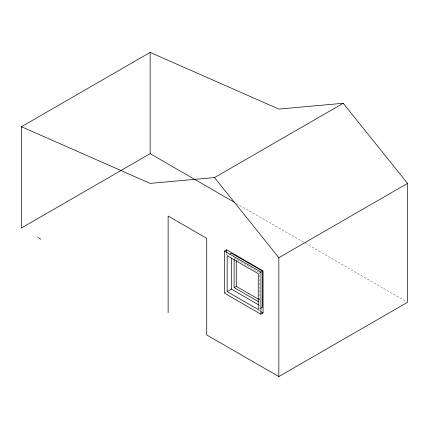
<?xml version="1.0" encoding="UTF-8"?>
<svg xmlns="http://www.w3.org/2000/svg" width="429" height="429" viewBox="0 0 429 429"><rect width="100%" height="100%" fill="white"/><g stroke="black" fill="none" stroke-linecap="round" stroke-linejoin="round"><path stroke-width="0.32" stroke-dasharray="2.15 1.61" d="M227.686 255.394L228.759 254.778M225.005 292.857L226.078 292.24M258.789 273.353L259.861 272.731L259.861 302.456M258.789 309.266L259.861 308.644M236.529 203.534L304.939 243.029M305.518 243.366L406.392 301.603M234.121 257.872L259.861 272.731M259.148 299.565L260.29 300.225M259.089 305.105L260.237 305.77M257.872 309.974L260.183 311.309M226.614 253.164L226.614 255.169"/><path stroke-width="0.64" d="M234.792 202.531L150.15 153.662L21.45 227.971L21.45 126.727L150.15 52.424L278.85 109.079L343.2 103.276L407.55 183.387L407.55 302.273L278.85 376.576L206.735 334.942L206.735 238.347L168.125 216.055L168.125 312.65M21.45 126.727L150.15 183.387L214.5 177.579L343.2 103.276M224.469 251.062L226.614 249.823L263.079 270.876L263.079 312.982L260.934 314.221L224.469 293.168L224.469 251.062L260.934 272.115L260.934 314.221M229.831 254.156L231.44 253.228L262.543 271.187L262.543 307.1L260.398 308.338M278.85 376.576L278.85 257.69L407.55 183.387M227.15 291.618L258.253 309.577L258.253 273.659L227.15 255.705L227.15 291.618L231.44 289.141L258.51 304.772M234.121 259.191L234.121 287.596L236.266 286.358L258.574 299.233M260.398 272.42L262.543 271.187M234.121 287.596L258.719 301.796M260.762 311.647L263.079 312.982M38.106 237.586L40.857 239.173M214.5 177.579L278.85 257.69M236.266 260.596L236.266 286.358M231.44 257.883L231.44 289.141M226.614 249.823L226.614 252.493M150.15 52.424L150.15 153.662"/></g></svg>
